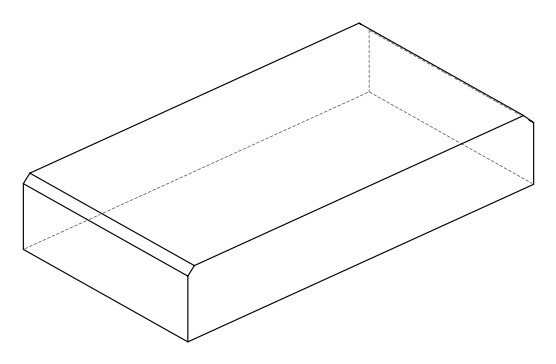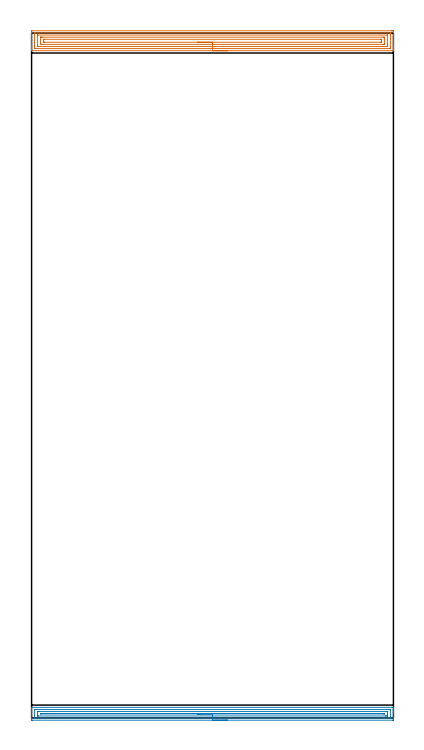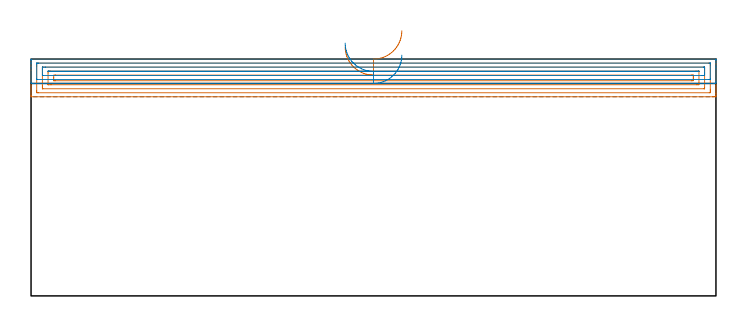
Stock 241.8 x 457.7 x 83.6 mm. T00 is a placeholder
(PLAN: 2 operations, 0 tool changes, 17.8 min)
(1 AREA_MILL | FG_CHAMFER_SURFACE | UGT0205_001 | 9.94 min | 21384 mm3)
(2 AREA_MILL_1 | FG_CHAMFER_SURFACE_1 | UGT0205_001 | 7.89 min | 8943 mm3)
(TOOL UGT0205_001 | Chamfer Mill 20 x 3 x 45 deg. | D20 FL50 Z2)
(OP 1 AREA_MILL)
G17 G21 G94 G90
T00 M6
G54
G17 G0 G90 X130.9 Y445.9 S1061 M3
G43 Z93.6 H0
G94 G1 X130.862 Z92.728 F250.
X130.748 Z91.863
X130.559 Z91.012
X130.297 Z90.18
X129.963 Z89.374
X129.56 Z88.6
X129.092 Z87.864
X128.56 Z87.172
X127.971 Z86.529
X127.328 Z85.939
X126.636 Z85.408
X125.9 Z84.94
X125.126 Z84.537
X124.32 Z84.203
X123.488 Z83.941
X122.636 Z83.752
X121.772 Z83.638
X120.9 Z83.6
X0.183
X0.007 Y445.903 Z83.588
X0. Y445.912 Z83.579
Y446.285 Z83.215
Y446.531 Z82.969
Y447.253 Z82.242
Y448.497 Z81.
Y449.902 Z79.594
Y458.73 Z70.768
X0.003 Y458.993 Z70.505
X0.01 Y459.192 Z70.306
X0.211 Y459.199 Z70.299
X240.694 Y459.2 Z70.3
X241.17 Y459.199 Z70.301
X241.642 Y459.195 Z70.303
X241.791 Y459.192 Z70.306
X241.795 Y458.73 Z70.768
X241.8 Y458.108 Z71.39
Y449.019 Z80.476
Y447.614 Z81.882
Y447.253 Z82.242
Y446.531 Z82.969
Y446.285 Z83.215
X241.793 Y445.911 Z83.58
X241.791 Y445.903 Z83.588
X241.617 Y445.9 Z83.6
X120.9
Y447.314 Z82.186
X2.356 Y447.315 Z82.185
X2.033 Y447.321 Z82.179
X2.01 Y447.426 Z82.074
X2.003 Y447.663 Z81.837
X2.001 Y448.136 Z81.364
X2. Y448.549 Z80.951
X2.001 Y456.964 Z72.536
X2.003 Y457.374 Z72.126
X2.012 Y457.779 Z71.721
X2.418 Y457.785 Z71.715
X2.481
X239.444
X239.767 Y457.779 Z71.721
X239.79 Y457.674 Z71.826
X239.797 Y457.436 Z72.064
X239.799 Y456.964 Z72.536
X239.8 Y456.551 Z72.949
X239.799 Y448.136 Z81.364
X239.797 Y447.726 Z81.774
X239.788 Y447.321 Z82.179
X239.382 Y447.315 Z82.185
X239.319
X120.9 Y447.314 Z82.186
Y448.729 Z80.771
X4.207
X4.109 Y448.73 Z80.77
X4.032 Y448.733 Z80.767
X4.014 Y448.735 Z80.765
X4.01 Y448.757 Z80.743
X4.006 Y448.815 Z80.685
X4.001 Y449.019 Z80.481
X4. Y455.402 Z74.098
X4.001 Y456.081 Z73.419
X4.002 Y456.283 Z73.217
X4.01 Y456.352 Z73.148
X4.013 Y456.366 Z73.134
X4.024 Y456.367 Z73.133
X4.06 Y456.37 Z73.13
X4.207 Y456.371 Z73.129
X237.593
X237.691 Y456.37 Z73.13
X237.768 Y456.367 Z73.133
X237.786 Y456.365 Z73.135
X237.79 Y456.343 Z73.157
X237.794 Y456.285 Z73.215
X237.799 Y456.081 Z73.419
X237.8 Y449.698 Z79.802
X237.799 Y449.019 Z80.481
X237.798 Y448.817 Z80.683
X237.79 Y448.748 Z80.752
X237.787 Y448.735 Z80.765
X237.776 Y448.733 Z80.767
X237.74 Y448.731 Z80.769
X237.593 Y448.729 Z80.771
X120.9
Y450.143 Z79.357
X6.889
X6.644 Y450.144 Z79.356
X6.136 Y450.148 Z79.352
X6.024 Y450.15 Z79.35
X6.01 Y450.345 Z79.155
X6. Y450.78 Z78.72
X6.001 Y454.864 Z74.636
X6.004 Y454.919 Z74.581
X6.008 Y454.945 Z74.555
X6.012 Y454.95 Z74.55
X6.024 Y454.952 Z74.548
X6.241 Y454.956 Z74.544
X6.889 Y454.957 Z74.543
X7.134
X234.911
X235.156 Y454.956 Z74.544
X235.664 Y454.952 Z74.548
X235.776 Y454.95 Z74.55
X235.79 Y454.755 Z74.745
X235.8 Y454.32 Z75.18
X235.799 Y450.236 Z79.264
X235.796 Y450.181 Z79.319
X235.792 Y450.155 Z79.345
X235.788 Y450.15 Z79.35
X235.776 Y450.148 Z79.352
X235.559 Y450.144 Z79.356
X234.911 Y450.143 Z79.357
X234.666
X120.9
Y451.557 Z77.943
X8.678
X8.566 Y451.559 Z77.941
X8.343 Y451.564 Z77.936
X8.01 Y451.578 Z77.922
X8.008 Y451.667 Z77.833
X8.001 Y452.336 Z77.164
X8. Y452.55 Z76.95
Y453.219 Z76.281
X8.003 Y453.433 Z76.067
X8.007 Y453.516 Z75.984
X8.009 Y453.531 Z75.969
X8.082 Y453.536 Z75.964
X8.231 Y453.54 Z75.96
X8.454 Y453.543 Z75.957
X8.566
X233.122
X233.234 Y453.541 Z75.959
X233.457 Y453.536 Z75.964
X233.79 Y453.522 Z75.978
X233.793 Y453.433 Z76.067
X233.799 Y452.764 Z76.736
X233.8 Y452.55 Z76.95
Y451.881 Z77.619
X233.797 Y451.667 Z77.833
X233.793 Y451.584 Z77.916
X233.791 Y451.569 Z77.931
X233.717 Y451.564 Z77.936
X233.569 Y451.56 Z77.94
X233.346 Y451.557 Z77.943
X233.234
X120.9
X120.028 Z77.981
X119.164 Z78.095
X118.312 Z78.284
X117.48 Z78.546
X116.674 Z78.88
X115.9 Z79.283
X115.164 Z79.752
X114.472 Z80.283
X113.829 Z80.872
X113.24 Z81.515
X112.708 Z82.207
X112.24 Z82.943
X111.837 Z83.717
X111.503 Z84.523
X111.241 Z85.355
X111.052 Z86.207
X110.938 Z87.072
X110.9 Z87.943
G0 Z93.6
M5
M2
(OP 2 AREA_MILL_1)
G17 G21 G94 G90
T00 M6
G54
G17 G0 G90 X130.9 Y-1.5 S1061 M3
G43 Z93.6 H0
Z85.
G94 G1 X130.862 Z84.128 F250.
X130.748 Z83.264
X130.559 Z82.412
X130.297 Z81.58
X129.963 Z80.774
X129.56 Z80.
X129.092 Z79.264
X128.56 Z78.572
X127.971 Z77.929
X127.328 Z77.34
X126.636 Z76.809
X125.9 Z76.34
X125.126 Z75.937
X124.32 Z75.603
X123.488 Z75.341
X122.636 Z75.152
X121.772 Z75.038
X120.9 Z75.
X0.63
X0.262 Y-1.498 Z75.001
X0.01 Y-1.493 Z75.005
X0. Y-1.138 Z75.36
Y4.113 Z80.607
Y5.505 Z82.001
Y5.863 Z82.358
Y6.578 Z83.078
Y6.804 Z83.304
X0.002 Y6.953 Z83.446
X0.01 Y7.097 Z83.589
X0.183 Y7.1 Z83.6
X241.617
X241.79 Y7.097 Z83.589
X241.798 Y6.953 Z83.446
X241.8 Y6.804 Z83.304
Y6.578 Z83.078
Y5.863 Z82.358
Y4.63 Z81.127
Y4.113 Z80.607
Y3.496 Z79.992
Y-0.879 Z75.618
X241.797 Y-1.138 Z75.36
X241.79 Y-1.493 Z75.005
X241.538 Y-1.498 Z75.001
X241.17 Y-1.5 Z75.
X120.9
Y-0.086 Z76.414
X2.237 Y-0.085 Z76.415
X2.061 Y-0.082 Z76.418
X2.019 Y-0.079 Z76.421
X2.009 Y-0.075 Z76.425
X2.006 Y-0.063 Z76.437
X2.003 Y-0.028 Z76.472
X2. Y0.146 Z76.646
Y5.397 Z81.897
X2.003 Y5.533 Z82.033
X2.007 Y5.642 Z82.142
X2.01 Y5.673 Z82.173
X2.021 Y5.679 Z82.179
X2.062 Y5.681 Z82.181
X2.418 Y5.685 Z82.185
X2.599 Y5.686 Z82.186
X239.563 Y5.685 Z82.185
X239.739 Y5.682 Z82.182
X239.781 Y5.679 Z82.179
X239.791 Y5.675 Z82.175
X239.794 Y5.663 Z82.163
X239.797 Y5.628 Z82.128
X239.8 Y5.454 Z81.954
Y0.203 Z76.703
X239.798 Y0.067 Z76.567
X239.793 Y-0.042 Z76.458
X239.79 Y-0.073 Z76.427
X239.779 Y-0.079 Z76.421
X239.738 Y-0.081 Z76.419
X239.382 Y-0.085 Z76.415
X239.201 Y-0.086 Z76.414
X120.9
Y1.328 Z77.828
X4.369 Y1.329 Z77.829
X4.207 Y1.33 Z77.83
X4.045 Y1.335 Z77.835
X4.01 Y1.337 Z77.837
X4.006 Y1.366 Z77.866
X4.002 Y1.42 Z77.92
X4. Y1.487 Z77.987
Y1.69 Z78.19
Y3.44 Z79.94
X4.003 Y4.113 Z80.613
X4.006 Y4.213 Z80.713
X4.01 Y4.259 Z80.759
X4.051 Y4.265 Z80.765
X4.207 Y4.268 Z80.768
X4.939 Y4.271 Z80.771
X5.101 Y4.272 Z80.772
X237.431 Y4.271 Z80.771
X237.593 Y4.27 Z80.77
X237.755 Y4.265 Z80.765
X237.79 Y4.263 Z80.763
X237.794 Y4.234 Z80.734
X237.798 Y4.18 Z80.68
X237.8 Y4.113 Z80.613
Y3.91 Z80.41
Y2.16 Z78.66
X237.797 Y1.487 Z77.987
X237.794 Y1.387 Z77.887
X237.79 Y1.341 Z77.841
X237.749 Y1.335 Z77.835
X237.593 Y1.332 Z77.832
X236.861 Y1.329 Z77.829
X236.699
X120.9 Y1.328 Z77.828
Y2.743 Z79.243
X6.325
X6.208 Y2.746 Z79.246
X6.01 Y2.753 Z79.253
X6.008 Y2.8 Z79.3
X6.01 Y2.847 Z79.347
X6.208 Y2.854 Z79.354
X6.325 Y2.857 Z79.357
X6.384
X235.475
X235.592 Y2.854 Z79.354
X235.79 Y2.847 Z79.347
X235.793 Y2.8 Z79.3
X235.79 Y2.753 Z79.253
X235.592 Y2.746 Z79.246
X235.475 Y2.743 Z79.243
X235.416
X120.9
X120.028 Z79.281
X119.164 Z79.395
X118.312 Z79.583
X117.48 Z79.846
X116.674 Z80.18
X115.9 Z80.582
X115.164 Z81.051
X114.472 Z81.582
X113.829 Z82.172
X113.24 Z82.815
X112.708 Z83.507
X112.24 Z84.243
X111.837 Z85.017
X111.503 Z85.823
X111.241 Z86.655
X111.052 Z87.506
X110.938 Z88.371
X110.9 Z89.243
G0 Z93.6
M5
M2
